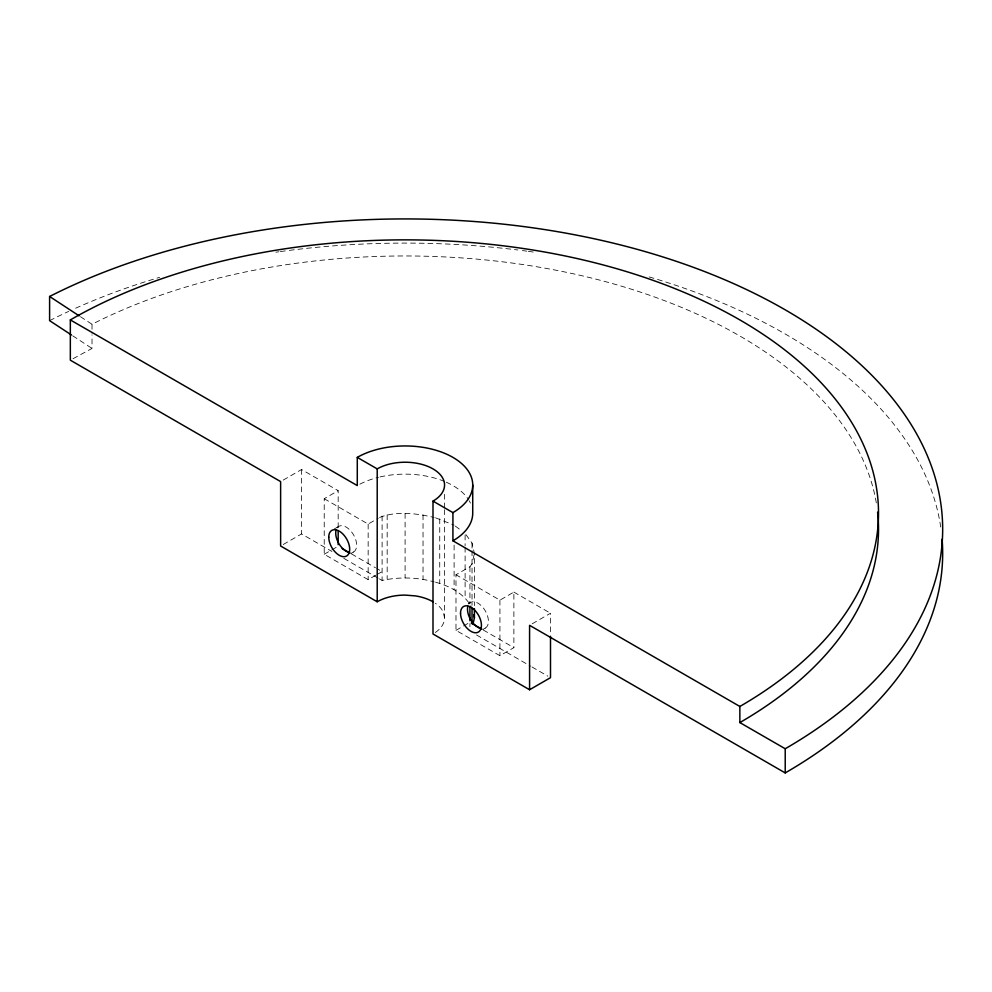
<?xml version="1.0" encoding="UTF-8"?>
<svg xmlns="http://www.w3.org/2000/svg" width="992" height="992" viewBox="0 0 992 992"><rect width="100%" height="100%" fill="white"/><g stroke="black" fill="none" stroke-linecap="round" stroke-linejoin="round"><path stroke-width="0.74" stroke-dasharray="4.96 3.72" d="M474.052 554.937L472.031 563.803L469.935 566.73L455.985 574.777L455.985 630.354L499.931 655.712L513.881 647.664L513.881 592.1L499.931 600.148L455.985 574.777M283.241 480.078L301.543 469.514L338.173 490.656L338.173 527.694M375.77 575.248L368.156 579.638L324.223 554.268L324.223 498.703L338.173 490.656M283.241 544.509L301.543 533.932L331.923 551.465M334.143 529.046L338.793 526.355M324.223 498.703L368.156 524.074L378.299 518.221M379.564 517.489C396.577 510.694 416.69 513.397 434.174 517.477M324.223 554.268L330.559 550.61M331.824 549.878L338.173 546.22M351.255 553.325L353.586 551.986M377.034 574.517L382.106 571.59L376.774 568.515M468.236 603.781L470.568 602.442M455.985 630.354L462.334 626.684M463.599 625.952L469.935 622.294L469.935 626.721M483.03 629.399L485.361 628.06M532.196 623.807L550.498 613.242L550.498 634.719M73.048 358.707L92.02 348.428L92.02 334.837M379.465 578.919L382.106 580.444C399.181 576.736 417.322 577.232 434.174 581.895M435.575 517.812L454.1 525.165M435.575 582.23C449.562 585.987 463.723 593.377 471.163 606.323M513.881 592.1L550.498 613.242M351.478 553.908L375.447 567.746M483.253 629.982L513.881 647.664M343.802 558.335L378.138 578.162M476.544 634.967L530.683 666.227M532.01 666.996L547.857 676.147M80.451 316.696L92.02 324.272A473.42 273.333 0 0 1 579.378 275.156A473.42 273.333 0 0 1 876.42 503.576M72.738 335.804L92.02 348.428M455.328 526.082L461.441 530.683M465.98 534.651L472.031 543.095L474.399 553.449L474.399 605.604M435.314 632.524A39.457 22.779 0 0 0 444.552 617.88L443.201 611.99A39.457 22.779 0 0 0 435.314 603.235M499.931 600.148L499.931 655.712M472.031 543.095L472.031 549.233M472.031 550.771L472.031 605.232M469.935 566.73L469.935 603.781M465.112 534.986L465.112 545.724M465.112 547.262L465.112 597.878M454.1 545.104L454.1 589.595M444.552 494.276L444.552 508.177M444.552 509.727L444.552 617.88M439.741 518.804L439.741 583.234M423.038 514.811L423.038 579.241M405.096 513.447L405.096 577.877M387.165 514.811L387.165 579.241M382.106 516.014L382.106 580.444M368.156 524.074L368.156 579.638M301.543 469.514L301.543 533.932M92.02 324.272L92.02 333.324M49.6 320.652A537.565 310.36 0 0 1 68.646 311.401M75.615 308.227A537.565 310.36 0 0 1 159.613 277.338M275.875 252.191A537.565 310.36 0 0 1 278.864 251.77M280.352 251.571A537.565 310.36 0 0 1 287.829 250.567M289.329 250.381A537.565 310.36 0 0 1 517.874 249.996M522.362 250.567A537.565 310.36 0 0 1 526.851 251.162M528.352 251.36A537.565 310.36 0 0 1 534.316 252.191M649.152 276.917A537.565 310.36 0 0 1 941.16 530.224M359.836 484.183A67.63 39.048 0 0 1 378.473 477.301M379.973 476.941A67.63 39.048 0 0 1 444.85 481.591M446.276 482.211A67.63 39.048 0 0 1 468.398 499.435M469.142 500.65A67.63 39.048 0 0 1 470.431 503.08M337.131 527.905A14.793 8.544 60 0 1 353.586 534.899A14.793 8.544 60 0 1 351.416 552.656M468.894 603.979A14.793 8.544 60 0 1 485.361 610.985A14.793 8.544 60 0 1 483.191 628.73"/><path stroke-width="1.49" d="M473.048 623.794L474.399 617.88L474.399 608.679M432.996 601.772A39.457 22.779 0 0 0 415.313 595.882L405.096 595.101A39.457 22.779 0 0 0 377.208 601.772L280.624 546.009L280.624 481.591L70.333 360.183L70.333 319.92L357.281 485.584L357.281 457.386L377.208 468.894A39.457 22.779 0 0 1 432.996 468.894A39.457 22.779 0 0 1 432.996 501.109L432.996 633.987L529.579 689.75L550.498 677.672L550.498 636.244M432.996 501.109L452.922 512.616L452.922 540.801L739.858 706.465L739.858 722.573L785.218 748.749L785.218 772.917L529.579 625.32L529.579 689.75M342.166 548.526L350.151 553.139M471.274 623.063L481.926 629.213M71.449 334.961L49.6 320.652L49.6 296.484L79.162 315.853M473.717 614.916L474.399 617.88M472.725 485.001L472.725 513.186A67.63 39.048 0 0 1 452.922 540.801M472.031 608.294L472.031 623.633M469.935 606.856L469.935 620.756M377.208 468.894L377.208 601.772M338.173 530.782L338.173 544.67M942.102 539.214A537.565 310.36 0 0 1 785.218 772.917M70.333 319.92A473.42 273.333 0 0 1 739.858 319.92A473.42 273.333 0 0 1 739.858 706.465M49.6 296.484A537.565 310.36 0 0 1 796.973 316.832A537.565 310.36 0 0 1 785.218 748.749M877.585 512.132A473.42 273.333 0 0 1 739.858 722.573M357.281 457.386A67.63 39.048 0 0 1 452.922 457.386A67.63 39.048 0 0 1 452.922 512.616M348.899 552.408A14.793 8.544 60 0 1 336.077 530.212M480.661 628.482A14.793 8.544 60 0 1 467.852 606.286M328.749 537.156A14.793 8.544 60 0 0 344.447 556.686A14.793 8.544 60 0 0 344.447 535.754A14.793 8.544 60 0 0 328.749 537.156M460.524 613.242A14.793 8.544 60 0 0 476.21 632.76A14.793 8.544 60 0 0 476.21 611.841A14.793 8.544 60 0 0 460.524 613.242"/></g></svg>
